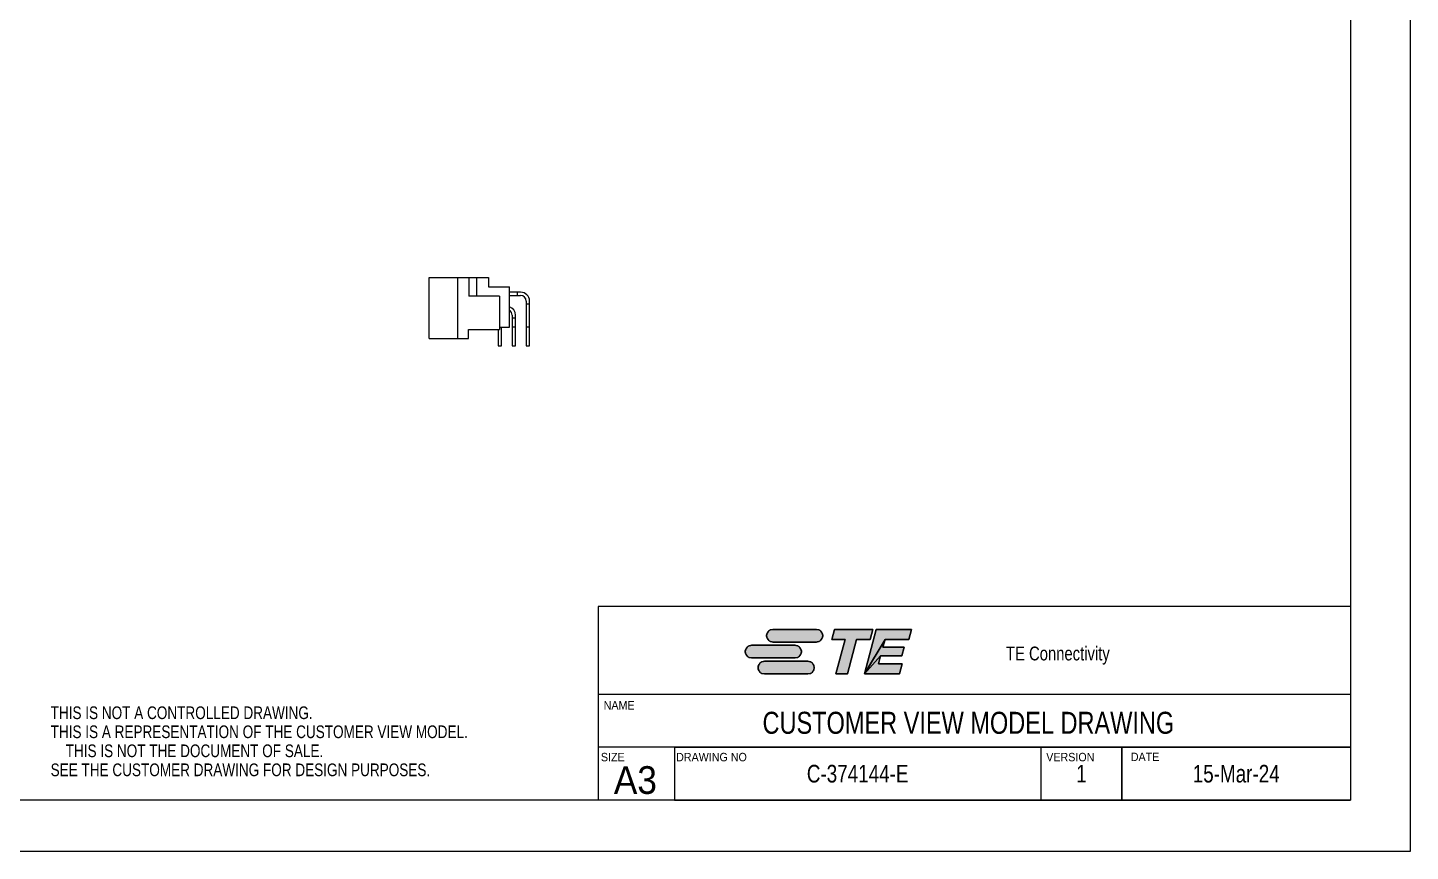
# Model space of a CAD drawing. Extents: x 0 to 420, y 0 to 297.
# Drawn here: x 170.5 to 420, y 0 to 148.5 of the extents above; entities that cross this region are included whole.
import ezdxf
from ezdxf.enums import TextEntityAlignment as Align

# ---------------------------------------------------------------- set-up
doc = ezdxf.new("R2010")
doc.units = 0
doc.header["$LTSCALE"] = 23.1
doc.layers.get('0').update_dxf_attribs({"linetype": 'CONTINUOUS'})
doc.layers.add('DRAFT_ENTITY', color=7, linetype='CONTINUOUS')
doc.styles.get("Standard").update_dxf_attribs({"font": 'txt', "width": 0.95})
doc.styles.add('TEXTSTYLE_2', font='txt', dxfattribs={"width": 0.8})

# ---------------------------------------------------------------- blocks, each defined once
blk = doc.blocks.new('TE_CONNECTIVITY_BL0', base_point=(315, 36))
at = {"linetype": 'CONTINUOUS'}
for points in [[(304.83, 40.02), (304.98, 40.02), (312.83, 40.02), (312.98, 40.02), (313.13, 39.99), (313.27, 39.94), (313.4, 39.87), (313.52, 39.79), (313.64, 39.69), (313.73, 39.58), (313.82, 39.45), (313.88, 39.32), (313.93, 39.18), (313.96, 39.03), (313.97, 38.88), (313.96, 38.74), (313.93, 38.59), (313.88, 38.45), (313.82, 38.31), (313.73, 38.19), (313.64, 38.08), (313.52, 37.98), (313.4, 37.9), (313.27, 37.83), (313.13, 37.78), (312.98, 37.75), (304.98, 37.74), (304.83, 37.75), (304.69, 37.78), (304.54, 37.83), (304.41, 37.9), (304.29, 37.98), (304.17, 38.08), (304.08, 38.19), (303.99, 38.31), (303.93, 38.45), (303.88, 38.59), (303.85, 38.74), (303.84, 38.88), (303.85, 39.03), (303.88, 39.18), (303.93, 39.32), (303.99, 39.45), (304.08, 39.58), (304.17, 39.69), (304.29, 39.79), (304.41, 39.87), (304.54, 39.94), (304.69, 39.99)], [(315.59, 38.22), (316.08, 40.02), (322.98, 40.02), (322.5, 38.22), (320.09, 38.22), (318.41, 31.98), (316.33, 31.98), (318.01, 38.22)], [(330.01, 40.02), (329.52, 38.22), (325.21, 38.22), (321.49, 31.98), (323.64, 40.02)], [(328.69, 36.83), (328.26, 35.22), (324.4, 35.22), (321.49, 31.98), (325.21, 38.22), (324.84, 36.83)], [(300.98, 37.13), (301.13, 37.14), (308.98, 37.14), (309.13, 37.13), (309.28, 37.1), (309.42, 37.05), (309.55, 36.99), (309.68, 36.9), (309.79, 36.81), (309.89, 36.69), (309.97, 36.57), (310.04, 36.44), (310.08, 36.3), (310.11, 36.15), (310.12, 36), (310.11, 35.85), (310.08, 35.7), (310.04, 35.56), (309.97, 35.43), (309.89, 35.31), (309.79, 35.19), (309.68, 35.1), (309.55, 35.01), (309.42, 34.95), (309.28, 34.9), (309.13, 34.87), (301.13, 34.86), (300.98, 34.87), (300.84, 34.9), (300.7, 34.95), (300.56, 35.01), (300.44, 35.1), (300.33, 35.19), (300.23, 35.31), (300.15, 35.43), (300.08, 35.56), (300.03, 35.7), (300, 35.85), (299.99, 36), (300, 36.15), (300.03, 36.3), (300.08, 36.44), (300.15, 36.57), (300.23, 36.69), (300.33, 36.81), (300.44, 36.9), (300.56, 36.99), (300.7, 37.05), (300.84, 37.1)], [(328.33, 33.78), (327.85, 31.98), (321.49, 31.98), (324.4, 35.22), (324.02, 33.78)], [(303.3, 34.25), (303.44, 34.26), (311.29, 34.26), (311.44, 34.25), (311.59, 34.22), (311.73, 34.17), (311.86, 34.1), (311.99, 34.02), (312.1, 33.92), (312.2, 33.81), (312.28, 33.69), (312.35, 33.55), (312.39, 33.41), (312.42, 33.26), (312.43, 33.12), (312.42, 32.97), (312.39, 32.82), (312.35, 32.68), (312.28, 32.55), (312.2, 32.42), (312.1, 32.31), (311.99, 32.21), (311.86, 32.13), (311.73, 32.06), (311.59, 32.01), (311.44, 31.98), (303.44, 31.98), (303.3, 31.98), (303.15, 32.01), (303.01, 32.06), (302.87, 32.13), (302.75, 32.21), (302.64, 32.31), (302.54, 32.42), (302.46, 32.55), (302.39, 32.68), (302.34, 32.82), (302.31, 32.97), (302.3, 33.12), (302.31, 33.26), (302.34, 33.41), (302.39, 33.55), (302.46, 33.69), (302.54, 33.81), (302.64, 33.92), (302.75, 34.02), (302.87, 34.1), (303.01, 34.17), (303.15, 34.22)]]:
    blk.add_hatch(color=2, dxfattribs=at).paths.add_polyline_path(points)
at = {"color": 2, "linetype": 'CONTINUOUS'}
for p, q in [((312.83, 40.02), (304.98, 40.02)), ((316.08, 40.02), (315.59, 38.22)), ((322.98, 40.02), (316.08, 40.02)), ((323.64, 40.02), (321.49, 31.98)), ((322.5, 38.22), (322.98, 40.02)), ((330.01, 40.02), (323.64, 40.02)), ((329.52, 38.22), (330.01, 40.02)), ((304.98, 37.74), (312.83, 37.74)), ((315.59, 38.22), (318.01, 38.22)), ((318.01, 38.22), (316.33, 31.98)), ((318.41, 31.98), (320.09, 38.22)), ((320.09, 38.22), (322.5, 38.22)), ((324.84, 36.83), (325.21, 38.22)), ((325.21, 38.22), (329.52, 38.22)), ((308.98, 37.14), (301.13, 37.14)), ((324.02, 33.78), (324.4, 35.22)), ((324.4, 35.22), (328.26, 35.22)), ((328.69, 36.83), (324.84, 36.83)), ((328.26, 35.22), (328.69, 36.83)), ((301.13, 34.86), (308.98, 34.86)), ((311.29, 34.26), (303.44, 34.26)), ((328.33, 33.78), (324.02, 33.78)), ((327.85, 31.98), (328.33, 33.78)), ((303.44, 31.98), (311.29, 31.98)), ((316.33, 31.98), (318.41, 31.98)), ((321.49, 31.98), (327.85, 31.98))]:
    blk.add_line(p, q, dxfattribs=at)
for points in [[(304.83, 40.02), (304.98, 40.02), (312.83, 40.02), (312.98, 40.02), (313.13, 39.99), (313.27, 39.94), (313.4, 39.87), (313.52, 39.79), (313.64, 39.69), (313.73, 39.58), (313.82, 39.45), (313.88, 39.32), (313.93, 39.18), (313.96, 39.03), (313.97, 38.88), (313.96, 38.74), (313.93, 38.59), (313.88, 38.45), (313.82, 38.31), (313.73, 38.19), (313.64, 38.08), (313.52, 37.98), (313.4, 37.9), (313.27, 37.83), (313.13, 37.78), (312.98, 37.75), (304.98, 37.74), (304.83, 37.75), (304.69, 37.78), (304.54, 37.83), (304.41, 37.9), (304.29, 37.98), (304.17, 38.08), (304.08, 38.19), (303.99, 38.31), (303.93, 38.45), (303.88, 38.59), (303.85, 38.74), (303.84, 38.88), (303.85, 39.03), (303.88, 39.18), (303.93, 39.32), (303.99, 39.45), (304.08, 39.58), (304.17, 39.69), (304.29, 39.79), (304.41, 39.87), (304.54, 39.94), (304.69, 39.99), (304.83, 40.02)], [(315.59, 38.22), (316.08, 40.02), (322.98, 40.02), (322.5, 38.22), (320.09, 38.22), (318.41, 31.98), (316.33, 31.98), (318.01, 38.22), (315.59, 38.22)], [(330.01, 40.02), (329.52, 38.22), (325.21, 38.22), (321.49, 31.98), (323.64, 40.02), (330.01, 40.02)], [(328.69, 36.83), (328.26, 35.22), (324.4, 35.22), (321.49, 31.98), (325.21, 38.22), (324.84, 36.83), (328.69, 36.83)], [(300.98, 37.13), (301.13, 37.14), (308.98, 37.14), (309.13, 37.13), (309.28, 37.1), (309.42, 37.05), (309.55, 36.99), (309.68, 36.9), (309.79, 36.81), (309.89, 36.69), (309.97, 36.57), (310.04, 36.44), (310.08, 36.3), (310.11, 36.15), (310.12, 36), (310.11, 35.85), (310.08, 35.7), (310.04, 35.56), (309.97, 35.43), (309.89, 35.31), (309.79, 35.19), (309.68, 35.1), (309.55, 35.01), (309.42, 34.95), (309.28, 34.9), (309.13, 34.87), (301.13, 34.86), (300.98, 34.87), (300.84, 34.9), (300.7, 34.95), (300.56, 35.01), (300.44, 35.1), (300.33, 35.19), (300.23, 35.31), (300.15, 35.43), (300.08, 35.56), (300.03, 35.7), (300, 35.85), (299.99, 36), (300, 36.15), (300.03, 36.3), (300.08, 36.44), (300.15, 36.57), (300.23, 36.69), (300.33, 36.81), (300.44, 36.9), (300.56, 36.99), (300.7, 37.05), (300.84, 37.1), (300.98, 37.13)], [(328.33, 33.78), (327.85, 31.98), (321.49, 31.98), (324.4, 35.22), (324.02, 33.78), (328.33, 33.78)], [(303.3, 34.25), (303.44, 34.26), (311.29, 34.26), (311.44, 34.25), (311.59, 34.22), (311.73, 34.17), (311.86, 34.1), (311.99, 34.02), (312.1, 33.92), (312.2, 33.81), (312.28, 33.69), (312.35, 33.55), (312.39, 33.41), (312.42, 33.26), (312.43, 33.12), (312.42, 32.97), (312.39, 32.82), (312.35, 32.68), (312.28, 32.55), (312.2, 32.42), (312.1, 32.31), (311.99, 32.21), (311.86, 32.13), (311.73, 32.06), (311.59, 32.01), (311.44, 31.98), (303.44, 31.98), (303.3, 31.98), (303.15, 32.01), (303.01, 32.06), (302.87, 32.13), (302.75, 32.21), (302.64, 32.31), (302.54, 32.42), (302.46, 32.55), (302.39, 32.68), (302.34, 32.82), (302.31, 32.97), (302.3, 33.12), (302.31, 33.26), (302.34, 33.41), (302.39, 33.55), (302.46, 33.69), (302.54, 33.81), (302.64, 33.92), (302.75, 34.02), (302.87, 34.1), (303.01, 34.17), (303.15, 34.22), (303.3, 34.25)]]:
    blk.add_lwpolyline(points, dxfattribs=at)
for centre, start, end in [((304.98, 38.88), 90, 270), ((312.83, 38.88), 270, 90), ((301.13, 36), 90, 270), ((308.98, 36), 270, 90), ((303.44, 33.12), 90, 270), ((311.29, 33.12), 270, 90)]:
    blk.add_arc(centre, 1.14, start, end, dxfattribs=at)
for points in [[(312.98, 37.75), (312.83, 37.74), (304.98, 37.74)], [(309.13, 34.87), (308.98, 34.86), (301.13, 34.86)], [(311.44, 31.98), (311.29, 31.98), (303.44, 31.98)]]:
    blk.add_solid(points, dxfattribs=at)

msp = doc.modelspace()

# ---------------------------------------------------------------- linework, layer by layer
at = {"color": 7, "linetype": 'CONTINUOUS'}
for p, q in [((420, 0), (420, 297)), ((409.21, 287.08), (409.21, 9.23)), ((242.94, 92.47), (242.94, 103.47)), ((242.94, 103.47), (253.64, 103.47)), ((248.14, 92.47), (248.14, 103.47)), ((250.14, 103.47), (250.14, 100.1)), ((251.47, 103.47), (251.47, 100.1)), ((253.64, 103.47), (253.64, 101.77)), ((255.64, 100.1), (250.14, 100.1)), ((253.64, 101.77), (257.44, 101.77)), ((255.64, 100.1), (255.64, 94.1)), ((257.44, 94.52), (257.44, 101.77)), ((259.46, 100.81), (257.44, 100.81)), ((257.44, 100.21), (259.46, 100.21)), ((258.92, 100.21), (258.92, 100.81)), ((260.46, 99.21), (260.46, 91.15)), ((261.06, 98.67), (260.46, 98.67)), ((261.06, 91.15), (261.06, 99.21)), ((257.92, 96.67), (257.92, 91.15)), ((258.52, 96.13), (257.92, 96.13)), ((258.52, 91.15), (258.52, 96.67)), ((242.94, 92.47), (250.04, 92.47)), ((250.04, 94.1), (255.64, 94.1)), ((250.04, 92.47), (250.04, 94.1)), ((255.38, 94.1), (255.38, 91.15)), ((255.64, 94.52), (257.44, 94.52)), ((255.98, 91.15), (255.98, 94.52)), ((257.92, 94.55), (258.52, 94.55)), ((260.46, 94.55), (261.06, 94.55)), ((255.38, 91.15), (255.98, 91.15)), ((257.92, 91.15), (258.52, 91.15)), ((260.46, 91.15), (261.06, 91.15)), ((409.21, 44.16), (273.44, 44.16)), ((273.44, 44.16), (273.44, 9.23)), ((409.21, 18.76), (273.44, 18.76)), ((287.21, 18.76), (287.21, 9.23)), ((353.33, 18.76), (353.33, 9.23)), ((367.96, 9.23), (367.96, 18.76)), ((409.21, 9.23), (17.78, 9.23)), ((0, 0), (420, 0))]:
    msp.add_line(p, q, dxfattribs=at)
at = {"color": 2, "linetype": 'CONTINUOUS'}
for p, q in [((287.21, 18.76), (409.21, 18.76)), ((287.21, 18.76), (287.21, 9.23)), ((353.33, 18.76), (353.33, 9.23)), ((367.96, 18.76), (367.96, 9.23)), ((409.21, 18.76), (409.21, 9.23)), ((287.21, 9.23), (409.21, 9.23))]:
    msp.add_line(p, q, dxfattribs=at)
at = {"color": 7, "linetype": 'CONTINUOUS'}
for centre, radius, end in [((259.46, 99.21), 1.6, 90), ((259.46, 99.21), 1, 90), ((256.92, 96.67), 1.6, 71.0121), ((256.92, 96.67), 1, 58.6441)]:
    msp.add_arc(centre, radius, 0, end, dxfattribs=at)
at = {"layer": 'DRAFT_ENTITY', "color": 7, "linetype": 'CONTINUOUS'}
msp.add_line((409.21, 28.28), (273.44, 28.28), dxfattribs=at)

# ---------------------------------------------------------------- block references
at = {"color": 2, "linetype": 'CONTINUOUS'}
msp.add_blockref('TE_CONNECTIVITY_BL0', (315, 36), dxfattribs=at)

# ---------------------------------------------------------------- texts
at = {"color": 2, "linetype": 'CONTINUOUS', "style": 'TEXTSTYLE_2', "width": 0.8}
for s, height, p in [('TE Connectivity', 2.5, (347.03, 34.42)), ('THIS IS NOT A CONTROLLED DRAWING.', 2.286, (174.65, 23.84)), ('THIS IS A REPRESENTATION OF THE CUSTOMER VIEW MODEL.', 2.286, (174.65, 20.41)), ('    THIS IS NOT THE DOCUMENT OF SALE.', 2.286, (174.65, 16.98)), ('SEE THE CUSTOMER DRAWING FOR DESIGN PURPOSES.', 2.286, (174.65, 13.55))]:
    msp.add_text(s, height=height, dxfattribs=at).set_placement(p)
at = {"color": 2, "linetype": 'CONTINUOUS', "width": 0.95}
for s, height, p in [('NAME', 1.52, (274.44, 25.57)), ('SIZE', 1.52, (273.94, 16.23)), ('DRAWING NO', 1.52, (287.51, 16.23)), ('VERSION', 1.52, (354.3, 16.23)), ('DATE', 1.52, (369.56, 16.27)), ('A3', 5, (276.28, 10.35))]:
    msp.add_text(s, height=height, dxfattribs=at).set_placement(p)
at = {"color": 2, "linetype": 'CONTINUOUS', "style": 'TEXTSTYLE_2', "width": 0.8}
for s, height, p in [('CUSTOMER VIEW MODEL DRAWING', 3.968, (340.25, 21.19)), ('C-374144-E', 3.18, (320.27, 12.41)), ('1', 3.18, (360.65, 12.41)), ('15-Mar-24', 3.18, (388.58, 12.41))]:
    msp.add_text(s, height=height, dxfattribs=at).set_placement(p, align=Align.CENTER)

doc.saveas('drawing.dxf')
